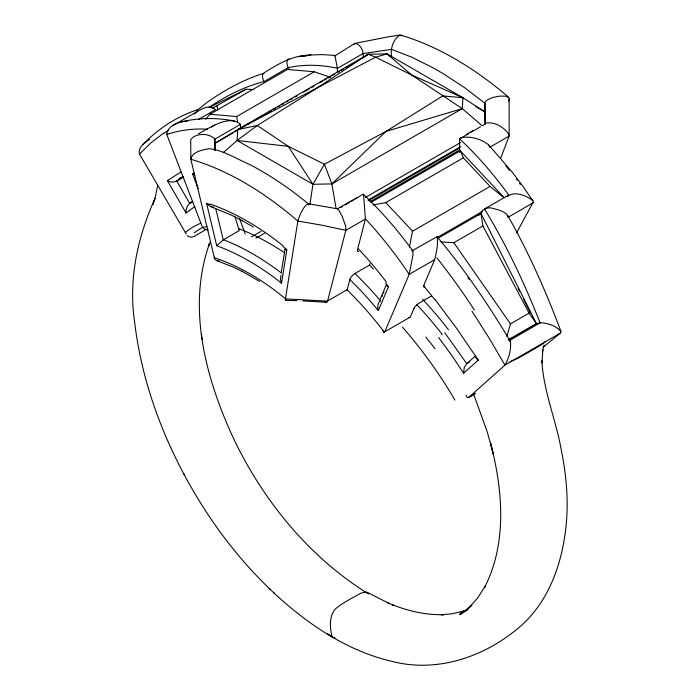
<?xml version="1.0" encoding="UTF-8"?>
<svg xmlns="http://www.w3.org/2000/svg" width="700" height="700" viewBox="0 0 700 700"><rect width="100%" height="100%" fill="white"/><g stroke="black" fill="none" stroke-linecap="round" stroke-linejoin="round"><path stroke-width="1.05" d="M484.916 112.77L484.916 103.285L485.205 102.06L487.296 99.881L493.036 97.405L500.01 96.093L506.1 96.215L509.189 98.017L509.11 136.08L500.736 158.104M223.239 152.653L237.081 140.472L237.737 129.553L368.13 54.268L387.039 53.891L462.927 97.703L484.916 111.886L485.109 124.215M309.934 204.269L312.97 184.284L324.415 164.22L385.928 131.442L462.271 108.623L462.927 97.703L411.749 75.058L375.594 57.19L368.13 54.268L314.081 89.968L257.32 125.484L237.081 140.472L312.97 184.284L331.879 183.907L462.271 108.623L481.898 125.51M475.65 356.44L476.184 358.409L478.293 360.132L463.636 373.249L451.824 355.477L438.585 337.505M369.898 263.637L369.723 264.959L354.909 273.507A5.486 2.074 -46.8 0 0 349.808 279.598L347.209 289.66L327.6 300.983L345.817 230.361L345.695 226.223L342.116 216.213L339.421 211.12L337.444 208.81L307.589 203.639C302.627 208.084 299.784 214.751 297.85 221.043L285.451 298.882L327.547 301.131M157.64 185.246L155.724 195.388L152.775 204.619L155.076 198.476M210.499 204.68L206.596 203.367L216.694 245.726L220.281 247.082A253.076 146.352 60.1 0 1 277.953 280.376L281.531 283.159L286.86 249.707L282.957 246.514M281.339 271.81L285.11 248.859M516.6 232.794L533.444 201.731L522.637 185.894L511.726 171.553L488.591 144.821C480.944 138.862 469.674 135.459 460.189 138.049L459.541 138.898L459.541 152.434M334.723 55.991L354.777 43.409L388.692 36.75L400.12 35.026L401.441 35.333C441.315 47.373 477.12 70.359 508.62 97.212M409.421 247.039L412.536 231.201L490.079 186.428L504.079 197.803M386.426 284.55L386.741 285.81L388.447 286.746L378.332 310.537L374.71 306.215A253.024 147.131 60.3 0 0 349.808 279.58M544.023 344.942L542.43 351.68L542.832 349.895L541.966 362.836L541.844 360.824C543.55 391.519 556.115 420.184 561.33 450.293C566.099 473.795 568.444 497.927 566.44 521.885C563.062 561.601 549.159 603.304 517.134 629.09C482.711 657.492 436.144 672.91 392.009 661.386C346.859 650.886 307.344 623.98 273.796 592.821M358.741 251.519A5.495 2.074 -46.8 0 1 357.499 249.769L365.426 219.039L363.527 194.6L362.941 194.197L355.285 199.089M508.594 101.141L509.18 99.032M506.914 336.376L510.466 323.908L529.077 313.162L536.454 323.671L532.289 326.594M214.532 257.206L214.366 257.889M424.533 286.956A5.696 1.671 -42.6 0 1 423.745 285.46L434.674 259.656C436.371 252.245 438.419 244.265 437.027 236.714L411.828 250.95L412.361 250.565L412.965 251.37L412.904 255.517L409.194 274.365L384.816 331.765L410.296 317.047L413.928 308.499M155.12 198.336C137.436 237.055 128.231 280.079 134.697 322.595C141.041 375.848 158.909 427.368 184.144 474.548M386.444 284.489L380.118 299.469M210.053 242.375L208.565 245.954L209.457 243.618C186.585 308.07 205.931 378.919 233.616 438.672C263.515 501.174 309.418 557.358 368.471 593.915M382.095 296.511L382.567 295.391M383.53 293.142L384.002 292.014M354.034 44.415L354.777 43.409C361.113 43.986 364.026 52.159 363.029 57.75M281.094 275.196L280.385 278.845L281.531 283.159M542.964 347.392L560.499 333.007L560.989 331.537C546.079 291.611 528.692 252.543 507.684 215.434C504.42 211.33 498.881 210.035 494.051 208.705C487.611 206.176 481.731 209.466 478.739 215.548M346.806 290.561L347.121 289.922A236.521 136.71 60.1 0 1 384.422 332.369L383.512 332.43L383.11 330.803M545.335 341.67L540.697 345.214L518.306 358.164L510.073 361.672M216.694 245.726L223.23 239.899L239.269 230.624L234.955 216.641M205.695 119.175L209.93 114.222L287.473 69.457L314.239 71.759L330.531 77.332M149.704 139.423C144.786 142.398 137.524 147.516 139.51 154.105L186.27 234.027M139.51 154.105L150.964 142.782L163.59 133.175M507.439 196.446C514.5 190.662 526.663 195.659 533.076 200.734M409.902 317.642L408.66 317.441M336.07 208.53L331.879 183.907L385.928 131.442L442.689 95.935L462.927 97.703M142.949 144.498C158.2 128.791 176.977 116.279 197.925 109.655M194.276 114.021C199.491 109.532 209.65 103.547 215.486 109.611L198.826 119.227M475.256 356.125L466.926 363.536L469.665 361.953M180.854 172.034L167.414 180.653L186.095 213.01L194.933 206.491M211.418 127.172C219.082 121.949 233.047 117.268 240.468 124.346L240.468 128.511M196.849 110.547L206.561 102.777C223.947 90.379 242.874 79.949 263.261 73.421C277.83 64.085 292.95 54.95 310.817 55.081L299.95 56.56L311.15 54.985L322.814 54.6L334.898 55.44L337.4 68.381L337.4 72.546M187.539 121.214C179.594 121.293 167.51 125.361 166.74 134.383L202.081 226.257M192.815 201.259C188.361 203.254 185.43 208.031 186.095 213.01M363.029 57.811L368.13 54.268M479.903 214.086L480.952 213.369L536.454 323.671L508.252 339.946M209.676 106.942C226.275 95.716 244.475 86.59 263.953 81.629L288.181 67.638C287.21 65.091 285.775 60.935 288.365 58.949L289.223 59.211M181.982 177.459C177.949 180.924 172.576 184.065 167.466 180.679M214.952 150.561L214.839 143.369L237.737 129.553L375.594 57.19L387.039 53.891L411.749 75.058L462.271 108.623M380.45 300.842C378.009 301.989 377.213 306.906 378.21 310.1A11.611 8.759 -77.6 0 0 378.332 310.537M464.188 611.739L459.576 614.46L465.474 610.916L461.002 613.918L471.861 605.264L467.976 608.843L477.523 598.159L485.581 585.567L484.391 587.808C507.351 543.244 502.871 490.114 490.569 443.109L493.561 455.017L487.252 431.918L473.48 393.715M466.585 134.321L472.972 130.567M468.702 397.416L475.562 393.418M172.515 125.834L197.54 111.37M212.17 108.343L246.155 89.233L253.636 89.547M209.93 114.222L236.688 116.532L314.239 71.759M240.468 124.346L214.839 139.143L214.839 144.349M337.4 68.381L363.029 53.585L391.519 49.359L411.81 57.19L432.338 67.445A358.977 207.261 60 0 1 444.089 74.235L464.625 87.684L484.916 103.285L485.17 124.101L485.791 123.112C494.436 121.284 504.936 127.593 509.285 135.03L509.11 136.08L489.501 147.403M214.839 143.369L232.776 133.018M234.666 131.924L236.547 130.839M238.438 129.745L241.273 128.109M243.154 127.024L245.044 125.93M246.934 124.845L249.769 123.209M256.375 119.394L258.256 118.3M260.146 117.215L262.981 115.579M264.863 114.485L266.752 113.4M268.642 112.306L271.477 110.67M273.359 109.585L275.249 108.491M278.084 106.855L279.965 105.77M281.855 104.676L283.745 103.591M286.58 101.955L288.461 100.861M290.351 99.776L292.241 98.683M295.067 97.046L296.957 95.961M303.564 92.146L309.234 88.874M311.115 87.78L313.95 86.152M319.611 82.88L322.446 81.244M324.336 80.159L326.217 79.065M328.108 77.971L330.942 76.344M332.824 75.25L334.714 74.156M337.549 72.529L339.439 71.435M341.32 70.341L343.21 69.256M346.045 67.62L347.926 66.535M349.816 65.441L351.706 64.348M354.541 62.72L356.422 61.626M179.419 178.561L182.219 176.942M183.321 177.153L176.732 180.959L189.787 203.534L192.526 201.95M205.424 229.862L195.974 235.322C193.707 237.545 188.904 237.737 187.39 235.611M251.431 236.915L261.109 231.324M255.955 238.201L264.591 233.214M340.637 207.55L342.466 206.491M345.214 204.907L349.79 202.265M351.619 201.206L353.456 200.148M459.541 138.898L468.694 133.612M470.523 132.562L480.594 126.744M482.423 125.685L484.251 124.635M365.295 197.54L460.626 142.494M368.121 200.034L460.626 146.624M368.226 200.821L459.874 147.91M369.967 201.731L458.526 150.596M370.895 202.431L460.302 150.815L504.157 197.68M372.969 204.995L385.77 202.606L463.321 157.832L490.079 186.428M365.426 219.039L345.817 230.361L321.983 225.216L297.85 221.043C266.525 194.093 230.72 171.036 190.829 159.25L190.724 139.624C195.484 132.79 209.519 132.912 214.839 139.143L215.075 150.019M508.76 194.985L484.523 208.976C506.52 245.105 524.615 283.517 540.102 322.849C547.549 322.858 556.089 325.797 560.989 331.537M437.141 237.589L482.309 211.514M437.964 238.297L481.556 213.133M441.035 241.902L453.854 242.725L482.93 225.934L480.952 213.369M434.674 259.656L409.194 274.365L406.665 270.655A270.463 156.153 60 0 0 365.488 218.907M533.269 202.729L507.789 217.446L507.684 215.434M431.533 295.908L419.44 302.89A5.451 1.601 -42.5 0 0 413.928 308.507M509.084 339.579L535.404 324.38L540.102 322.849L509.084 340.76L510.344 341.259C511.464 349.3 508.944 358.094 504.945 365.085L468.948 397.233L474.548 394.004M560.499 333.007L504.945 365.085L489.029 337.96L472.01 311.238M356.501 197.881L337.444 208.81M465.115 611.214L467.898 609.639M214.489 124.959L198.502 133.718M209.064 107.511L246.155 89.233M178.482 179.095L183.304 176.838M400.12 35.026C392.936 39.279 390.329 48.834 391.519 56.735M467.399 609.77L460.898 612.238L466.27 610.47L452.41 613.76L441.402 614.766L443.975 614.67C426.02 615.204 408.196 611.039 391.589 604.433L393.295 605.141L387.371 602.691M166.74 134.383L169.269 133.595M237.737 129.553L257.32 125.484L288.26 146.352L324.415 164.22L331.879 183.907M198.126 188.457L192.412 173.565L194.32 173.215M181.37 121.835C198.896 117.722 217.227 117.513 234.859 121.109M468.002 397.618L466.795 397.058L466.095 395.211M286.571 249.734L285.075 249.602M213.789 207.287L210.367 206.456L206.894 203.709A10.885 8.496 38.6 0 1 206.631 203.341M334.941 637.7L332.745 637.403L326.874 633.447L333.358 637.665M208.232 229.889L204.785 229.276L202.571 227.316M285.495 300.326L296.87 300.668M302.864 300.921L326.252 302.304M237.081 140.472L288.26 146.352L312.97 184.284M367.762 592.742C362.381 590.529 356.965 595.98 352.135 597.975C346.211 601.484 339.964 604.669 334.941 609.438C329 616.866 329.735 628.407 332.246 637M211.523 206.946L231.193 215.014L242.55 220.798M285.477 298.769A236.757 136.903 60.1 0 0 214.349 257.757L190.829 159.25C192.264 151.602 202.58 149.896 209.125 148.689C223.414 150.176 236.32 158.821 249.366 164.343C270.261 175.315 289.931 188.571 308.07 203.665L308.49 205.144M217.123 260.75L233.861 267.33L242.638 271.574L241.981 271.233L259.639 281.426M389.034 603.383L366.651 592.086M194.862 175.096L192.412 173.565M475.484 106.435L484.916 111.886M241.911 220.465L253.33 227.054M263.926 73.806C260.864 73.325 263.156 79.966 263.953 81.629M387.039 53.891L390.023 56.604M183.873 474.066C206.509 516.469 235.235 555.817 269.938 589.155M213.981 149.345L214.804 150.124M269.124 588.394L274.662 593.635M363.248 194.127C381.5 211.383 397.906 230.484 412.738 250.731M385.77 202.606L412.536 231.201M423.71 285.486L424.856 286.86M437.027 236.714C464.581 269.246 488.407 304.754 510.344 341.259M425.819 337.015L434.963 348.582M435.006 299.425L456.452 328.151L478.293 360.132M444.762 332.71L466.734 363.65L464.205 367.57L463.636 373.249M385.656 283.036L388.447 286.746M467.915 277.707L469.07 279.326M453.854 242.725L510.466 323.908M401.441 35.333L401.887 36.067M488.591 144.821L489.361 146.099M482.93 225.934L529.077 313.162M518.184 288.47L519.654 291.401M523.565 299.224L530.416 312.909M288.181 67.638L289.021 69.536M460.302 150.815L463.321 157.832M239.505 218.523L245.245 233.861M215.827 208.854L223.23 239.899M217.079 106.015L217.735 110.058M236.688 116.532L237.527 121.774M202.16 339.553L201.39 334.215L201.609 335.808M436.826 257.775A424.463 245.901 53.2 0 1 474.434 310.039M169.321 133.718A270.463 156.153 60 0 1 207.524 129.194M163.782 133.499A424.463 210.63 60.4 0 1 168.683 130.148M459.576 138.801A256.804 148.269 60 0 1 508.725 195.02M505.811 165.847A270.463 156.153 60 0 1 509.512 170.406M516.337 179.13A270.463 156.153 60 0 1 517.23 180.311M519.452 183.278A270.463 156.153 60 0 1 520.336 184.468M288.216 67.707A256.804 148.269 60 0 1 337.374 68.241M369.618 265.3A259.079 139.545 58.6 0 1 373.45 269.071M238.892 228.681A258.773 139.921 57.2 0 1 284.716 252.849M223.484 239.75A259.053 149.809 60.1 0 1 281.75 273.254M219.441 260.934A5.889 5.101 -38.8 0 1 214.191 257.967M286.064 299.871A5.889 0.884 -70.5 0 1 285.775 300.204M285.346 300.142A5.889 0.884 -70.5 0 1 285.364 299.092M327.591 301.219A5.67 2.397 78.6 0 1 324.765 301.306M185.194 232.61A241.168 115.421 55.2 0 1 200.445 223.379M194.268 232.916A235.541 111.939 55.6 0 1 202.982 227.255M202.58 227.343A236.521 136.71 60.1 0 1 206.99 226.704M402.412 327.092A241.168 123.524 52.3 0 1 454.877 400.111M416.955 304.771A257.477 161.569 52.1 0 1 442.365 334.635M422.485 299.189A262.675 164.596 52.3 0 1 448.525 329.831M424.629 287.088A364.7 220.412 52.5 0 1 434.761 299.626M354.961 273.534A259.306 150.789 60.3 0 1 380.494 300.808M358.348 248.902A250.023 145.679 60 0 1 386.418 282.126M286.72 249.777A10.885 1.934 -21.7 0 1 286.475 249.804M210.42 204.173A266.175 153.939 60 0 1 283.098 245.787"/></g></svg>
